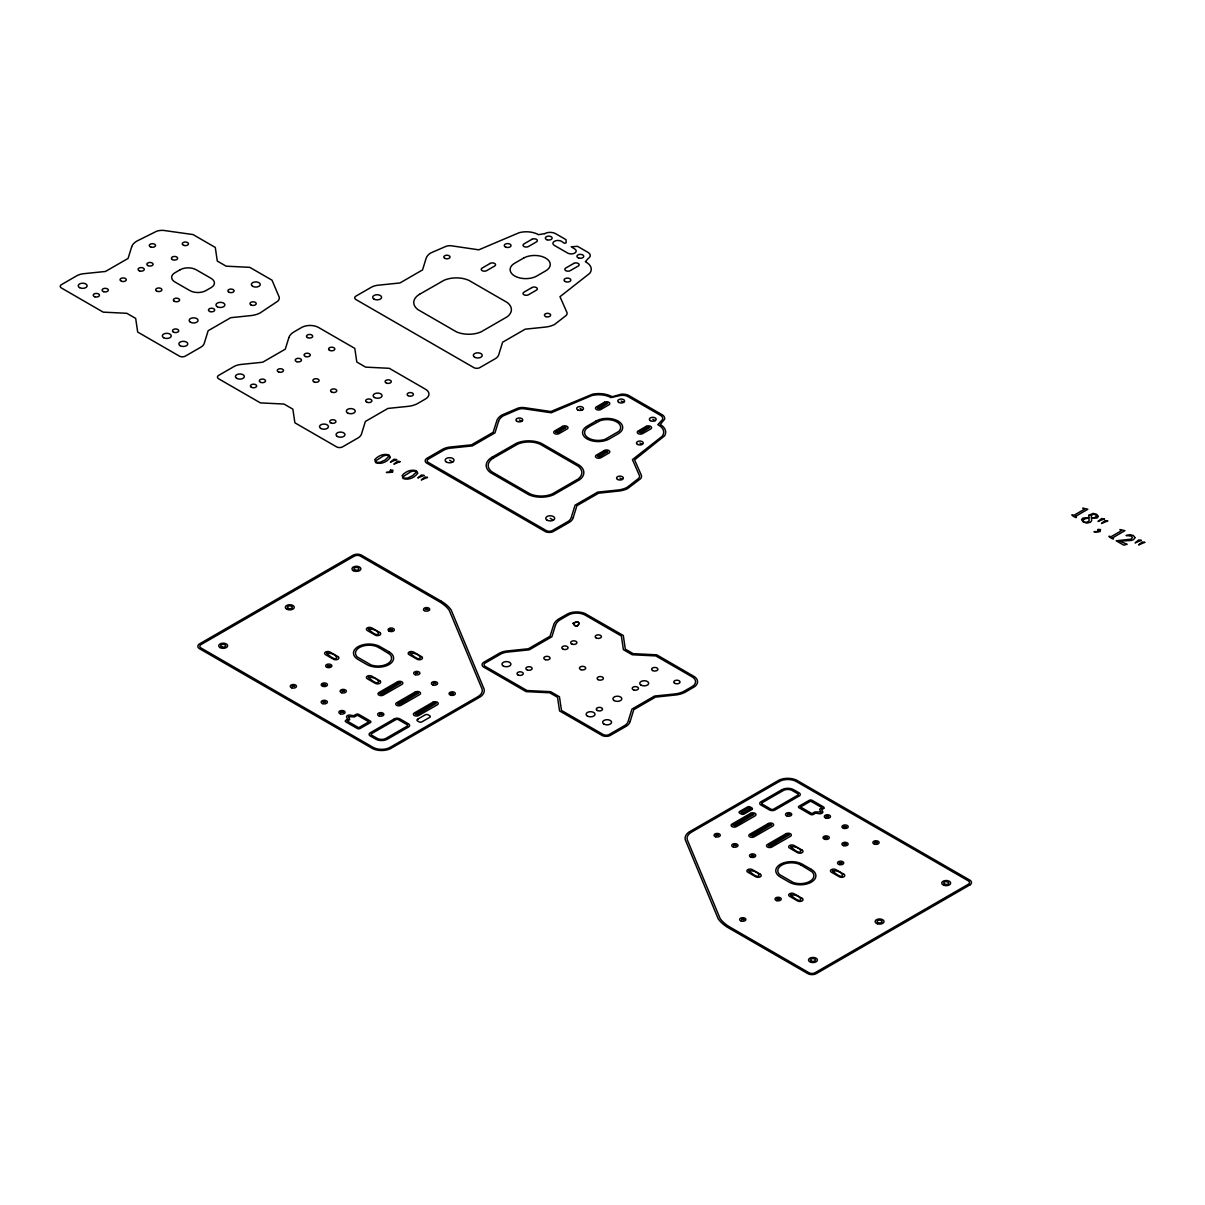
<?xml version="1.0" encoding="UTF-8"?>
<svg xmlns="http://www.w3.org/2000/svg" width="1205" height="1205" viewBox="0 0 1205 1205"><rect width="100%" height="100%" fill="white"/><g stroke="black" fill="none" stroke-linecap="round" stroke-linejoin="round"><path stroke-width="1.5" d="M621.193 401.024L623.603 402.41M652.794 419.265L655.189 420.65M580.087 408.48L582.497 409.881M639.885 443.018L642.295 444.404M519.34 419.958L521.75 421.343M619.988 478.069L622.383 479.454M449.586 460.235L452.734 462.057M550.218 518.346L553.381 520.168M440.759 600.903L361.108 554.948A6.191 3.585 0 0 0 353.562 554.948L199.111 644.118A6.191 3.585 0 0 0 199.111 648.471L373.038 748.832A14.083 8.134 0 0 0 390.179 748.832L480.268 696.867A17.021 9.821 0 0 0 484.079 689.049L451.137 609.956A47.221 27.263 0 0 0 440.774 600.903M1088.928 515.228L1088.883 517.532L1082.783 518.105L1081.578 519.747L1083.295 522.051L1086.97 523.06L1090.329 522.322L1091.64 520.726L1091.459 518.286L1097.348 517.939L1098.327 516.282L1096.671 514.339L1093.191 513.375L1088.928 515.228M544.675 233.65L538.484 234.674A17.141 9.896 0 0 0 519.159 232.701L478.807 249.827L451.257 245.775A7.366 4.248 0 0 0 445.564 246.543L430.697 252.975A18.858 10.89 0 0 0 426.118 258.352L422.548 269.905L399.955 282.964L379.033 285.118A13.511 7.802 0 0 0 371.682 287.046L355.942 296.114A4.202 2.425 0 0 0 355.942 299.548L473.866 367.63A4.202 2.425 0 0 0 479.801 367.63L495.526 358.563A13.511 7.802 0 0 0 498.87 354.3L502.606 342.235L525.199 329.176L545.217 327.112A18.858 10.89 0 0 0 554.541 324.476L565.642 315.876A7.366 4.248 0 0 0 566.998 312.592L559.979 296.686L589.652 273.399A17.141 9.896 0 0 0 586.233 262.238L585.359 261.741L588.01 258.668A7.697 4.443 0 0 0 588.01 252.372L577.541 246.332L571.215 246.769L574.725 248.983A5.001 2.892 0 0 1 574.725 253.065A5.001 2.892 0 0 1 567.645 253.065L554.375 245.413A5.001 2.892 0 0 1 554.375 241.316A5.001 2.892 0 0 1 561.455 241.316L564.392 243.274L566.139 242.853L566.049 239.69L555.565 233.65A7.697 4.443 0 0 0 544.675 233.65M1075.673 516.343C1079.349 520.424 1067.178 512.818 1073.881 515.348L1084.033 509.489L1082.828 508.118L1087.814 509.233L1075.673 516.343M1112.772 537.761C1116.448 541.843 1104.277 534.237 1110.98 536.767L1121.132 530.908L1119.927 529.537L1124.913 530.652L1112.772 537.761M292.288 686.127L294.487 686.293L292.288 686.127M326.63 653.155C339.78 666.034 339.915 652.553 326.63 653.155M323.241 684.591L325.455 684.756L323.241 684.591M327.655 665.687L329.869 665.868L327.655 665.687M323.196 701.928L325.41 702.093L323.196 701.928M342.115 691.007L344.329 691.173L342.115 691.007M340.894 712.14L343.094 712.306L340.894 712.14M348.561 716.674L349.736 719.656L347.281 721.087L358.698 727.7L368.866 721.84L357.433 715.228L354.511 716.9L348.561 716.674M368.414 629.04C381.382 641.798 382.03 628.558 368.414 629.04M368.414 677.285C381.382 690.058 382.03 676.803 368.414 677.285M390.149 629.628L392.348 629.793L390.149 629.628M380.057 693.643L382.045 694.231L400.813 682.919L398.825 682.678L380.057 693.643M379.665 714.234L381.865 714.399L379.665 714.234M397.755 703.856L399.729 704.443L418.496 693.131L416.508 692.89L397.861 703.705M410.197 653.155C423.166 665.928 423.814 652.688 410.197 653.155M425.516 609.203L427.73 609.369L425.516 609.203M415.68 672.993L417.894 673.158L415.8 672.842M415.439 714.068L417.427 714.655L436.18 703.343L434.207 703.102L415.439 714.068M433.423 683.235L435.623 683.401L433.423 683.235M451.107 693.447L453.321 693.613L451.107 693.447M555.731 432.113L557.794 432.715L565.958 427.519L563.895 427.263L555.731 432.113M597.514 407.983L599.578 408.6L607.742 403.389L605.678 403.133L597.514 407.983M597.514 456.243L599.578 456.846L607.742 451.649L605.678 451.378L597.514 456.243M573.173 623.407C577.933 631.601 583.054 617.578 573.173 623.407M639.298 432.113L641.376 432.715L649.525 427.519L647.462 427.263L639.298 432.113M716.086 835.065L718.301 835.231L716.086 835.065M733.182 825.154L735.171 825.741L753.923 814.429L751.935 814.188L733.182 825.154M733.77 845.277L735.984 845.443L733.77 845.277M750.866 835.366L752.854 835.954L771.622 824.642L769.634 824.401L750.866 835.366M751.513 855.505L753.712 855.671L751.513 855.505M748.938 870.733C761.891 883.506 762.539 870.251 748.938 870.733M741.678 919.31L743.877 919.475L741.678 919.31M768.564 845.579L770.537 846.166L789.305 834.854L787.317 834.613L768.564 845.579M787.528 814.279L789.742 814.444L787.528 814.279M777.044 898.885L779.258 899.051L777.044 898.885M790.721 846.603C803.69 859.376 804.338 846.136 790.721 846.603M790.721 894.863C803.69 907.621 804.338 894.381 790.721 894.863M820.846 811.989L814.851 811.944L811.929 813.616L800.497 807.004L810.664 801.144L822.081 807.742L819.626 809.188L820.846 811.989M826.299 816.372L828.513 816.538L826.299 816.372M825.079 837.505L827.278 837.671L825.079 837.505M832.504 870.733C845.473 883.506 846.121 870.251 832.504 870.733M843.997 826.585L846.196 826.75L843.997 826.585M839.524 862.81L841.738 862.976L839.524 862.81M843.952 843.907L846.151 844.087L843.952 843.907M874.905 842.385L877.12 842.551L874.905 842.385M1091.338 515.213L1091.384 517.804L1094.441 517.713L1097.092 515.876L1094.004 514.083L1091.338 515.213M573.279 517.442L572.767 518.828A15.575 8.992 0 0 1 569.438 522.277L553.05 531.691A6.191 3.585 0 0 1 545.504 531.691L426.45 462.961A6.191 3.585 0 0 1 426.45 458.608L442.777 449.149A15.545 8.977 0 0 1 450.369 447.01L471.441 444.841L493.146 432.309L497.078 419.927A20.907 12.08 0 0 1 501.672 415.138L517.954 408.164A9.414 5.438 0 0 1 524.085 407.591L550.836 411.523L592.574 394.186A19.129 11.041 0 0 1 610.89 396.068L612.155 396.716L621.298 394.186A9.7 5.603 0 0 1 628.468 395.3L662.705 415.062A9.7 5.603 0 0 1 664.618 419.204L660.235 424.476L661.379 425.214A19.129 11.041 0 0 1 664.633 435.788L634.583 459.873L641.391 475.312A9.414 5.438 0 0 1 640.412 478.852L627.519 488.673A20.892 12.065 0 0 1 620.048 490.917L598.614 493.191L576.894 505.723L573.279 517.442M630.17 721.373L629.658 722.759A15.575 8.992 0 0 1 626.329 726.208L609.926 735.622A6.191 3.585 0 0 1 602.38 735.622L559.557 710.935L557.538 697.288L549.721 692.785L526.103 691.625L483.326 666.892A6.191 3.585 0 0 1 483.326 662.524L499.081 653.396A15.484 8.932 0 0 1 507.245 650.941L528.332 648.772L550.037 636.24L553.969 623.859A20.847 12.035 0 0 1 559.256 618.647L568.158 613.616A14.008 8.089 0 0 1 585.208 613.616L623.301 635.502L625.305 649.134L633.122 653.652L656.755 654.827L694.667 676.803A14.008 8.089 0 0 1 694.667 686.654L685.223 692.197A20.907 12.08 0 0 1 676.924 694.848L655.49 697.123L633.785 709.655L630.17 721.373M131.661 246.859L128.092 258.412L105.498 271.456L84.576 273.61A13.511 7.802 0 0 0 76.683 275.84L61.485 284.606A4.202 2.425 0 0 0 61.485 288.04L103.208 312.14L126.826 313.3L135.668 318.406L137.686 332.053L179.394 356.123A4.202 2.425 0 0 0 185.344 356.123L201.069 347.055A13.511 7.802 0 0 0 204.413 342.807L208.149 330.727L230.742 317.683L250.761 315.62A18.858 10.89 0 0 0 260.084 312.969L277.783 301.175A11.342 6.552 0 0 0 279.259 297.274L272.014 280.178L249.766 267.344L226.133 266.169L217.292 261.063L215.288 247.432L193.026 234.568L163.428 230.396A11.342 6.552 0 0 0 156.65 231.24L136.903 241.075A18.858 10.89 0 0 0 131.661 246.859M288.869 337.611L285.284 349.164L262.705 362.223L241.783 364.377A13.511 7.802 0 0 0 233.875 366.606L218.677 375.373A4.202 2.425 0 0 0 218.677 378.807L260.416 402.892L284.019 404.052L292.86 409.158L294.894 422.804L336.587 446.874A4.202 2.425 0 0 0 342.536 446.874L358.277 437.807A13.511 7.802 0 0 0 361.621 433.559L365.356 421.479L387.935 408.435L407.953 406.371A18.858 10.89 0 0 0 417.276 403.735L425.455 399.006A12.02 6.944 0 0 0 425.455 389.2L389.275 368.308L365.642 367.133L356.8 362.027L354.797 348.396L318.587 327.489A12.02 6.944 0 0 0 301.596 327.489L294.095 331.827A18.858 10.89 0 0 0 288.869 337.611M498.569 421.298L494.984 432.851L472.405 445.91L451.483 448.064A13.511 7.802 0 0 0 444.118 449.992L428.393 459.06A4.202 2.425 0 0 0 428.393 462.494L546.302 530.577A4.202 2.425 0 0 0 552.251 530.577L567.977 521.509A13.511 7.802 0 0 0 571.321 517.246L575.056 505.181L597.65 492.122L617.653 490.058A18.858 10.89 0 0 0 626.992 487.423L638.093 478.822A7.366 4.248 0 0 0 639.433 475.538L632.429 459.632L662.102 436.346A17.141 9.896 0 0 0 658.668 425.184L657.794 424.687L662.449 419.626A7.697 4.443 0 0 0 660.461 415.318L628.016 396.596A7.697 4.443 0 0 0 620.575 395.436L610.935 397.62A17.141 9.896 0 0 0 591.61 395.647L551.257 412.773L523.693 408.721A7.366 4.248 0 0 0 518.014 409.489L503.133 415.921A18.858 10.89 0 0 0 498.569 421.298M555.46 625.229L551.875 636.782L529.281 649.841L508.374 651.995A13.511 7.802 0 0 0 500.467 654.225L485.269 662.991A4.202 2.425 0 0 0 485.269 666.425L526.992 690.525L550.61 691.67L559.451 696.776L561.485 710.423L603.178 734.508A4.202 2.425 0 0 0 609.128 734.508L624.853 725.44A13.511 7.802 0 0 0 628.197 721.177L631.947 709.112L654.526 696.053L674.544 693.99A18.858 10.89 0 0 0 683.868 691.354L692.047 686.639A12.02 6.944 0 0 0 692.047 676.818L655.866 655.927L632.233 654.767L623.392 649.661L621.388 636.029L585.178 615.122A12.02 6.944 0 0 0 568.188 615.122L560.687 619.445A18.858 10.89 0 0 0 555.46 625.229M573.324 623.181C576.427 631.646 584.124 618.21 573.324 623.181M389.11 456.108L385.238 459.888L380.193 462.298L376.291 462.358L376.096 460.611L383.356 455.942L386.76 455.053L389.11 456.108M416.493 471.908L412.607 475.704L407.561 478.114L403.66 478.174L403.464 476.412L410.724 471.757L414.143 470.869L416.493 471.908M1134.974 537.626L1133.649 539.599L1131.239 540.458L1119.641 541.12L1127.157 544.253L1123.783 545.172L1116.176 540.789L1131.149 539.162L1132.414 537.566L1131.405 536.074L1126.057 535.517L1129.974 534.659L1133.363 535.532L1134.974 537.626M396.581 459.617L390.42 462.148L394.08 459.195L396.581 459.617M423.964 475.433L417.804 477.948L421.449 474.996L423.964 475.433M1104.157 518.963L1097.996 521.479L1101.656 518.527L1104.157 518.963M1141.255 540.382L1135.095 542.898L1138.755 539.945L1141.255 540.382M400.075 461.636L393.899 464.151L397.56 461.184L400.075 461.636M427.444 477.436L421.283 479.967L424.928 476.999L427.444 477.436M1107.651 520.967L1101.475 523.497L1105.136 520.53L1107.651 520.967M1144.75 542.386L1138.574 544.916L1142.235 541.949L1144.75 542.386M390.556 470.131L390.074 470.733C396.611 473.61 376.954 472.104 392.529 472.27L392.905 470.191L390.556 470.131M1098.132 529.477L1097.65 530.08C1104.187 532.956 1084.545 531.435 1100.105 531.601L1100.496 529.537L1098.132 529.477M1084.274 518.918L1082.979 520.439L1083.958 521.84L1086.172 522.458L1089.064 521.087L1088.959 517.999L1084.274 518.918M390.269 457.433C387.136 461.982 381.006 464.648 375.659 462.69L374.77 459.662C378.144 455.641 384.003 453.201 389.125 455.023L390.269 457.433M417.653 473.234C414.505 477.783 408.375 480.449 403.042 478.49L402.154 475.478C405.528 471.441 411.387 469.016 416.508 470.839L417.653 473.234M588.643 426.932L586.398 428.619A13.632 7.878 0 0 0 588.567 438.123A13.632 7.878 0 0 0 605.031 439.373L618.858 431.375A13.632 7.878 0 0 0 616.689 421.886A13.632 7.878 0 0 0 600.241 420.635L588.643 426.932M419.536 294.306L417.954 295.346A20.349 11.749 0 0 0 417.954 309.64L456.379 331.827A20.349 11.749 0 0 0 481.157 331.827L507.185 316.795A20.349 11.749 0 0 0 507.185 302.485L468.775 280.313A20.349 11.749 0 0 0 443.997 280.313L419.536 294.306M491.986 457.252L490.405 458.292A20.349 11.749 0 0 0 490.405 472.586L528.829 494.773A20.349 11.749 0 0 0 553.592 494.773L579.635 479.741A20.349 11.749 0 0 0 579.635 465.431L541.211 443.259A20.349 11.749 0 0 0 516.433 443.259L491.986 457.252M493.432 458.036L491.986 458.985A18.361 10.604 0 0 0 491.986 471.893L530.034 493.869A18.361 10.604 0 0 0 552.387 493.869L578.054 479.048A18.361 10.604 0 0 0 578.054 466.139L540.006 444.163A18.361 10.604 0 0 0 517.653 444.163L493.432 458.036M371.697 733.574L371.486 733.709A1.928 1.115 0 0 0 371.486 735.065L377.752 738.65A6.326 3.66 0 0 0 385.464 738.65L407.23 726.118A1.928 1.115 0 0 0 407.23 724.762L398.283 719.596A1.928 1.115 0 0 0 395.933 719.596L371.697 733.574M762.343 802.59L762.147 802.726A1.928 1.115 0 0 0 762.147 804.081L771.08 809.248A1.928 1.115 0 0 0 773.429 809.248L797.876 795.134A1.928 1.115 0 0 0 797.876 793.779L791.61 790.194A6.326 3.66 0 0 0 783.898 790.194L762.343 802.59M970.251 884.726L815.8 973.896A6.191 3.585 0 0 1 808.269 973.896L728.603 927.94A47.221 27.263 0 0 1 718.24 918.888L685.284 839.795A17.021 9.821 0 0 1 689.094 831.977L779.183 780.012A14.083 8.134 0 0 1 796.324 780.012L970.251 880.373A6.191 3.585 0 0 1 970.251 884.726M750.429 808.736L742.657 813.209L741.09 812.306L748.817 807.817L750.429 808.721M418.225 718.888L417.382 719.385A2.094 1.205 0 0 0 417.382 720.846L419.25 721.931A2.094 1.205 0 0 0 421.795 721.931L429.839 717.276A2.094 1.205 0 0 0 429.839 715.815L428.167 714.836A2.094 1.205 0 0 0 425.214 714.836L418.225 718.888M751.98 809.459L744.148 814.008A2.094 1.205 0 0 1 741.196 814.008L739.524 813.029A2.094 1.205 0 0 1 739.524 811.567L747.567 806.913A2.094 1.205 0 0 1 750.113 806.913L751.98 807.998A2.094 1.205 0 0 1 751.98 809.459M347.658 719.249L345.715 720.364A2.094 1.205 0 0 0 345.715 721.825L357.448 728.588A2.094 1.205 0 0 0 359.979 728.588L370.251 722.684A2.094 1.205 0 0 0 370.583 721.223L358.924 714.429A2.094 1.205 0 0 0 355.972 714.429L353.788 715.695L349.646 715.047A3.133 1.808 0 0 0 346.513 716.855L347.658 719.249M823.648 808.48L821.705 809.594L822.849 811.989A3.133 1.808 0 0 1 819.731 813.797L815.574 813.149L813.405 814.414A2.094 1.205 0 0 1 810.453 814.414L798.779 807.621A2.094 1.205 0 0 1 799.111 806.16L809.383 800.256A2.094 1.205 0 0 1 811.929 800.256L823.648 807.019A2.094 1.205 0 0 1 823.648 808.48M180.163 269.739L174.936 272.752A11.327 6.537 0 0 0 174.936 281.985L189.893 290.616A11.327 6.537 0 0 0 205.889 290.616L211.116 287.603A11.327 6.537 0 0 0 211.116 278.37L196.159 269.739A11.327 6.537 0 0 0 180.163 269.739M490.134 263.443L482.166 268.052A3.178 1.838 0 0 0 482.166 270.643A3.178 1.838 0 0 0 486.669 270.643L494.622 266.049A3.178 1.838 0 0 0 494.622 263.443A3.178 1.838 0 0 0 490.134 263.443M531.917 239.328L523.964 243.922A3.178 1.838 0 0 0 523.964 246.513A3.178 1.838 0 0 0 528.453 246.513L536.406 241.919A3.178 1.838 0 0 0 536.406 239.328A3.178 1.838 0 0 0 531.917 239.328M523.557 258.111L514.701 263.217A15.635 9.022 0 0 0 514.701 275.99A15.635 9.022 0 0 0 536.827 275.99L545.669 270.884A15.635 9.022 0 0 0 545.669 258.111A15.635 9.022 0 0 0 523.557 258.111M531.917 287.573L523.964 292.167A3.178 1.838 0 0 0 523.964 294.758A3.178 1.838 0 0 0 528.453 294.758L536.406 290.164A3.178 1.838 0 0 0 536.406 287.573A3.178 1.838 0 0 0 531.917 287.573M573.701 263.443L565.748 268.052A3.178 1.838 0 0 0 565.748 270.643A3.178 1.838 0 0 0 570.236 270.643L578.204 266.049A3.178 1.838 0 0 0 578.204 263.443A3.178 1.838 0 0 0 573.701 263.443M562.569 426.389L554.616 430.998A3.178 1.838 0 0 0 554.616 433.589A3.178 1.838 0 0 0 559.105 433.589L567.073 428.995A3.178 1.838 0 0 0 567.073 426.389A3.178 1.838 0 0 0 562.569 426.389M604.368 402.274L596.4 406.868A3.178 1.838 0 0 0 596.4 409.459A3.178 1.838 0 0 0 600.903 409.459L608.856 404.865A3.178 1.838 0 0 0 608.856 402.274A3.178 1.838 0 0 0 604.368 402.274M354.36 556.077L201.054 644.57A4.202 2.425 0 0 0 201.054 648.004L373.053 747.311A12.095 6.974 0 0 0 390.164 747.311L477.888 696.671A15.032 8.676 0 0 0 481.864 688.492L449.239 610.332A45.082 26.028 0 0 0 439.343 601.702L360.31 556.077A4.202 2.425 0 0 0 354.36 556.077M595.993 421.057L587.151 426.163A15.635 9.022 0 0 0 587.151 438.936A15.635 9.022 0 0 0 609.263 438.936L618.105 433.83A15.635 9.022 0 0 0 618.105 421.057A15.635 9.022 0 0 0 595.993 421.057M604.368 450.519L596.4 455.113A3.178 1.838 0 0 0 596.4 457.704A3.178 1.838 0 0 0 600.903 457.704L608.856 453.11A3.178 1.838 0 0 0 608.856 450.519A3.178 1.838 0 0 0 604.368 450.519M646.151 426.389L638.183 430.998A3.178 1.838 0 0 0 638.183 433.589A3.178 1.838 0 0 0 642.687 433.589L650.64 428.995A3.178 1.838 0 0 0 650.64 426.389A3.178 1.838 0 0 0 646.151 426.389M397.514 681.819L378.927 692.544A3.133 1.808 0 0 0 378.927 695.089A3.133 1.808 0 0 0 383.356 695.089L401.928 684.365A3.133 1.808 0 0 0 401.928 681.819A3.133 1.808 0 0 0 397.514 681.819M415.198 692.032L396.626 702.756A3.133 1.808 0 0 0 396.626 705.302A3.133 1.808 0 0 0 401.039 705.302L419.626 694.577A3.133 1.808 0 0 0 419.626 692.032A3.133 1.808 0 0 0 415.198 692.032M394.336 718.888L370.251 732.791A3.916 2.259 0 0 0 370.251 735.984L375.719 739.147A8.315 4.805 0 0 0 387.483 739.147L408.465 727.037A3.916 2.259 0 0 0 408.465 723.844L399.879 718.888A3.916 2.259 0 0 0 394.336 718.888M432.881 702.244L414.309 712.968A3.133 1.808 0 0 0 414.309 715.514A3.133 1.808 0 0 0 418.738 715.514L437.31 704.789A3.133 1.808 0 0 0 437.31 702.244A3.133 1.808 0 0 0 432.881 702.244M779.213 781.533L691.474 832.173A15.032 8.676 0 0 0 687.498 840.337L720.123 918.511A45.082 26.028 0 0 0 730.034 927.142L809.067 972.766A4.202 2.425 0 0 0 815.002 972.766L968.308 884.274A4.202 2.425 0 0 0 968.308 880.84L796.309 781.533A12.095 6.974 0 0 0 779.213 781.533M781.879 789.697L760.897 801.807A3.916 2.259 0 0 0 760.897 805L769.483 809.956A3.916 2.259 0 0 0 775.026 809.956L799.111 796.053A3.916 2.259 0 0 0 799.111 792.845L793.643 789.697A8.315 4.805 0 0 0 781.879 789.697M750.625 813.33L732.053 824.054A3.133 1.808 0 0 0 732.053 826.6A3.133 1.808 0 0 0 736.481 826.6L755.053 815.875A3.133 1.808 0 0 0 755.053 813.33A3.133 1.808 0 0 0 750.625 813.33M768.323 823.542L749.736 834.267A3.133 1.808 0 0 0 749.736 836.812A3.133 1.808 0 0 0 754.164 836.812L772.736 826.088A3.133 1.808 0 0 0 772.736 823.542A3.133 1.808 0 0 0 768.323 823.542M786.006 833.755L767.434 844.479A3.133 1.808 0 0 0 767.434 847.025A3.133 1.808 0 0 0 771.863 847.025L790.435 836.3A3.133 1.808 0 0 0 790.435 833.755A3.133 1.808 0 0 0 786.006 833.755M378.852 647.552L375.93 646.257A13.632 7.878 0 0 0 359.467 647.507A13.632 7.878 0 0 0 357.298 657.011L371.14 664.994A13.632 7.878 0 0 0 387.603 663.744A13.632 7.878 0 0 0 389.757 654.24L378.852 647.552M801.159 865.145L798.222 863.849A13.632 7.878 0 0 0 781.774 865.1A13.632 7.878 0 0 0 779.605 874.604L793.432 882.587A13.632 7.878 0 0 0 809.896 881.337A13.632 7.878 0 0 0 812.065 871.833L801.159 865.145M802.063 850.082L794.095 845.488A3.178 1.838 0 0 0 789.606 845.488A3.178 1.838 0 0 0 789.606 848.079L797.559 852.673A3.178 1.838 0 0 0 802.063 852.673A3.178 1.838 0 0 0 802.063 850.082M843.846 874.212L835.878 869.618A3.178 1.838 0 0 0 831.39 869.618A3.178 1.838 0 0 0 831.39 872.209L839.358 876.803A3.178 1.838 0 0 0 843.846 876.803A3.178 1.838 0 0 0 843.846 874.212M811.311 869.392L802.47 864.286A15.635 9.022 0 0 0 780.358 864.286A15.635 9.022 0 0 0 780.358 877.044L789.2 882.15A15.635 9.022 0 0 0 811.311 882.15A15.635 9.022 0 0 0 811.311 869.392M379.756 632.505L371.803 627.91A3.178 1.838 0 0 0 367.299 627.91A3.178 1.838 0 0 0 367.299 630.516L375.267 635.11A3.178 1.838 0 0 0 379.756 635.11A3.178 1.838 0 0 0 379.756 632.505M421.539 656.635L413.586 652.041A3.178 1.838 0 0 0 409.098 652.041A3.178 1.838 0 0 0 409.098 654.631L417.05 659.225A3.178 1.838 0 0 0 421.539 659.225A3.178 1.838 0 0 0 421.539 656.635M389.019 651.8L380.162 646.693A15.635 9.022 0 0 0 358.051 646.693A15.635 9.022 0 0 0 358.051 659.451L366.892 664.558A15.635 9.022 0 0 0 389.019 664.558A15.635 9.022 0 0 0 389.019 651.8M760.28 874.212L752.312 869.618A3.178 1.838 0 0 0 747.823 869.618A3.178 1.838 0 0 0 747.823 872.209L755.776 876.803A3.178 1.838 0 0 0 760.265 876.803A3.178 1.838 0 0 0 760.265 874.212M802.063 898.327L794.095 893.733A3.178 1.838 0 0 0 789.606 893.733A3.178 1.838 0 0 0 789.606 896.324L797.559 900.933A3.178 1.838 0 0 0 802.063 900.933A3.178 1.838 0 0 0 802.063 898.327M337.972 656.635L330.004 652.041A3.178 1.838 0 0 0 325.516 652.041A3.178 1.838 0 0 0 325.516 654.631L333.484 659.225A3.178 1.838 0 0 0 337.972 659.225A3.178 1.838 0 0 0 337.972 656.635M379.756 680.765L371.803 676.171A3.178 1.838 0 0 0 367.299 676.171A3.178 1.838 0 0 0 367.299 678.761L375.267 683.356A3.178 1.838 0 0 0 379.756 683.356A3.178 1.838 0 0 0 379.756 680.765M252.643 286.308A4.458 2.576 0 0 0 260.099 285.163A4.458 2.576 0 0 0 254.632 282A4.458 2.576 0 0 0 252.643 286.308M210.001 311.583A3.133 1.808 0 0 0 214.701 310.016A3.133 1.808 0 0 0 210.001 308.465A3.133 1.808 0 0 0 210.001 311.583M103.645 291.685A3.133 1.808 0 0 0 108.345 290.119A3.133 1.808 0 0 0 103.645 288.567A3.133 1.808 0 0 0 103.645 291.685M79.515 287.603A4.458 2.576 0 0 0 86.986 286.459A4.458 2.576 0 0 0 81.518 283.296A4.458 2.576 0 0 0 79.515 287.603M180.163 345.715A4.458 2.576 0 0 0 187.634 344.555A4.458 2.576 0 0 0 182.166 341.407A4.458 2.576 0 0 0 180.163 345.715M94.788 296.791A3.133 1.808 0 0 0 99.488 295.225A3.133 1.808 0 0 0 94.788 293.659A3.133 1.808 0 0 0 94.788 296.791M163.624 337.701A4.458 2.576 0 0 0 171.095 336.557A4.458 2.576 0 0 0 165.627 333.393A4.458 2.576 0 0 0 163.624 337.701M173.415 332.053A3.133 1.808 0 0 0 178.641 331.239A3.133 1.808 0 0 0 174.815 329.025A3.133 1.808 0 0 0 173.415 332.053M150.851 247.055A3.133 1.808 0 0 0 155.535 245.489A3.133 1.808 0 0 0 150.851 243.922A3.133 1.808 0 0 0 150.851 247.055M228.784 292.137A3.133 1.808 0 0 0 234.011 291.324A3.133 1.808 0 0 0 230.185 289.125A3.133 1.808 0 0 0 228.784 292.137M121.6 281.307A3.133 1.808 0 0 0 126.299 279.741A3.133 1.808 0 0 0 121.6 278.174A3.133 1.808 0 0 0 121.6 281.307M139.599 270.929A3.133 1.808 0 0 0 144.284 269.378A3.133 1.808 0 0 0 139.599 267.811A3.133 1.808 0 0 0 139.599 270.929M250.896 304.91A3.133 1.808 0 0 0 256.123 304.097A3.133 1.808 0 0 0 252.297 301.883A3.133 1.808 0 0 0 250.896 304.91M190.435 322.217A4.458 2.576 0 0 0 197.906 321.072A4.458 2.576 0 0 0 192.439 317.909A4.458 2.576 0 0 0 190.435 322.217M156.575 291.038A3.133 1.808 0 0 0 161.801 290.224A3.133 1.808 0 0 0 157.976 288.025A3.133 1.808 0 0 0 156.575 291.038M147.778 265.537A3.133 1.808 0 0 0 153.005 264.723A3.133 1.808 0 0 0 149.179 262.509A3.133 1.808 0 0 0 147.778 265.537M217.262 306.733A4.458 2.576 0 0 0 224.732 305.588A4.458 2.576 0 0 0 219.265 302.425A4.458 2.576 0 0 0 217.262 306.733M174.258 301.25A3.133 1.808 0 0 0 179.5 300.437A3.133 1.808 0 0 0 175.674 298.238A3.133 1.808 0 0 0 174.258 301.25M183.808 245.398A3.133 1.808 0 0 0 188.492 243.832A3.133 1.808 0 0 0 183.808 242.265A3.133 1.808 0 0 0 183.808 245.398M172.315 259.542A3.133 1.808 0 0 0 177.542 258.729A3.133 1.808 0 0 0 173.716 256.514A3.133 1.808 0 0 0 172.315 259.542M474.619 357.222A4.458 2.576 0 0 0 482.09 356.062A4.458 2.576 0 0 0 476.623 352.899A4.458 2.576 0 0 0 474.619 357.222M505.949 247.236A3.404 1.958 0 0 0 511.041 245.534A3.404 1.958 0 0 0 505.949 243.847A3.404 1.958 0 0 0 505.949 247.236M545.97 316.674A3.133 1.808 0 0 0 550.655 315.108A3.133 1.808 0 0 0 545.97 313.556A3.133 1.808 0 0 0 545.97 316.674M373.987 299.111A4.458 2.576 0 0 0 381.443 297.951A4.458 2.576 0 0 0 375.975 294.803A4.458 2.576 0 0 0 373.987 299.111M444.69 258.292A3.133 1.808 0 0 0 449.932 257.493A3.133 1.808 0 0 0 446.091 255.279A3.133 1.808 0 0 0 444.69 258.292M565.04 281.458A3.404 1.958 0 0 0 570.733 280.569A3.404 1.958 0 0 0 566.561 278.174A3.404 1.958 0 0 0 565.04 281.458M547.055 239.78A3.404 1.958 0 0 0 552.146 238.078A3.404 1.958 0 0 0 547.055 236.376A3.404 1.958 0 0 0 547.055 239.78M578.641 258.021A3.404 1.958 0 0 0 583.747 256.319A3.404 1.958 0 0 0 578.641 254.617A3.404 1.958 0 0 0 578.641 258.021M874.438 844.118A3.133 1.808 0 0 0 879.123 842.551A3.133 1.808 0 0 0 874.438 840.985A3.133 1.808 0 0 0 874.438 844.118M877.345 923.768A4.458 2.576 0 0 0 884.033 921.539A4.458 2.576 0 0 0 877.345 919.31A4.458 2.576 0 0 0 877.345 923.768M839.057 864.542A3.133 1.808 0 0 0 843.741 862.976A3.133 1.808 0 0 0 839.057 861.409A3.133 1.808 0 0 0 839.057 864.542M776.577 900.617A3.133 1.808 0 0 0 781.262 899.051A3.133 1.808 0 0 0 776.577 897.484A3.133 1.808 0 0 0 776.577 900.617M810.724 962.238A4.458 2.576 0 0 0 817.412 960.008A4.458 2.576 0 0 0 810.724 957.779A4.458 2.576 0 0 0 810.724 962.238M741.196 921.042A3.133 1.808 0 0 0 745.88 919.475A3.133 1.808 0 0 0 741.196 917.909A3.133 1.808 0 0 0 741.196 921.042M943.952 885.314A4.458 2.576 0 0 0 950.655 883.084A4.458 2.576 0 0 0 943.952 880.855A4.458 2.576 0 0 0 943.952 885.314M824.597 839.237A3.133 1.808 0 0 0 829.281 837.671A3.133 1.808 0 0 0 824.597 836.104A3.133 1.808 0 0 0 824.597 839.237M751.031 857.237A3.133 1.808 0 0 0 755.716 855.671A3.133 1.808 0 0 0 751.031 854.119A3.133 1.808 0 0 0 751.031 857.237M787.061 816.011A3.133 1.808 0 0 0 791.745 814.444A3.133 1.808 0 0 0 787.061 812.878A3.133 1.808 0 0 0 787.061 816.011M843.515 828.317A3.133 1.808 0 0 0 848.2 826.75A3.133 1.808 0 0 0 843.515 825.184A3.133 1.808 0 0 0 843.515 828.317M825.832 818.09A3.133 1.808 0 0 0 830.516 816.538A3.133 1.808 0 0 0 825.832 814.972A3.133 1.808 0 0 0 825.832 818.09M843.47 845.639A3.133 1.808 0 0 0 848.154 844.087A3.133 1.808 0 0 0 843.47 842.521A3.133 1.808 0 0 0 843.47 845.639M715.604 836.782A3.133 1.808 0 0 0 720.289 835.231A3.133 1.808 0 0 0 715.604 833.664A3.133 1.808 0 0 0 715.604 836.782M733.303 847.01A3.133 1.808 0 0 0 737.987 845.443A3.133 1.808 0 0 0 733.303 843.877A3.133 1.808 0 0 0 733.303 847.01M811.718 961.244A2.455 1.416 0 0 0 815.408 960.008A2.455 1.416 0 0 0 811.718 958.773A2.455 1.416 0 0 0 811.718 961.244M878.34 922.774A2.455 1.416 0 0 0 882.03 921.539A2.455 1.416 0 0 0 878.34 920.319A2.455 1.416 0 0 0 878.34 922.774M944.961 884.304A2.455 1.416 0 0 0 948.651 883.084A2.455 1.416 0 0 0 944.961 881.849A2.455 1.416 0 0 0 944.961 884.304M286.639 609.128A4.458 2.576 0 0 0 294.11 607.968A4.458 2.576 0 0 0 288.643 604.805A4.458 2.576 0 0 0 286.639 609.128M327.188 667.419A3.133 1.808 0 0 0 331.872 665.868A3.133 1.808 0 0 0 327.188 664.301A3.133 1.808 0 0 0 327.188 667.419M389.019 631.074A3.133 1.808 0 0 0 394.246 630.26A3.133 1.808 0 0 0 390.42 628.046A3.133 1.808 0 0 0 389.019 631.074M353.261 570.658A4.458 2.576 0 0 0 360.732 569.498A4.458 2.576 0 0 0 355.264 566.35A4.458 2.576 0 0 0 353.261 570.658M424.401 610.634A3.133 1.808 0 0 0 429.628 609.835A3.133 1.808 0 0 0 425.802 607.621A3.133 1.808 0 0 0 424.401 610.634M291.806 687.859A3.133 1.808 0 0 0 296.49 686.293A3.133 1.808 0 0 0 291.806 684.726A3.133 1.808 0 0 0 291.806 687.859M220.018 647.582A4.458 2.576 0 0 0 227.489 646.422A4.458 2.576 0 0 0 222.021 643.274A4.458 2.576 0 0 0 220.018 647.582M341.648 692.739A3.133 1.808 0 0 0 346.332 691.173A3.133 1.808 0 0 0 341.648 689.606A3.133 1.808 0 0 0 341.648 692.739M415.213 674.725A3.133 1.808 0 0 0 419.897 673.158A3.133 1.808 0 0 0 415.213 671.607A3.133 1.808 0 0 0 415.213 674.725M379.183 715.966A3.133 1.808 0 0 0 383.868 714.399A3.133 1.808 0 0 0 379.183 712.833A3.133 1.808 0 0 0 379.183 715.966M322.714 703.66A3.133 1.808 0 0 0 327.414 702.093A3.133 1.808 0 0 0 322.714 700.527A3.133 1.808 0 0 0 322.714 703.66M340.413 713.872A3.133 1.808 0 0 0 345.097 712.306A3.133 1.808 0 0 0 340.413 710.739A3.133 1.808 0 0 0 340.413 713.872M322.774 686.323A3.133 1.808 0 0 0 327.459 684.756A3.133 1.808 0 0 0 322.774 683.19A3.133 1.808 0 0 0 322.774 686.323M450.625 695.18A3.133 1.808 0 0 0 455.324 693.613A3.133 1.808 0 0 0 450.625 692.047A3.133 1.808 0 0 0 450.625 695.18M432.941 684.967A3.133 1.808 0 0 0 437.626 683.401A3.133 1.808 0 0 0 432.941 681.834A3.133 1.808 0 0 0 432.941 684.967M288.055 608.299A2.455 1.416 0 0 0 292.167 607.666A2.455 1.416 0 0 0 289.155 605.934A2.455 1.416 0 0 0 288.055 608.299M354.677 569.845A2.455 1.416 0 0 0 358.789 569.212A2.455 1.416 0 0 0 355.776 567.465A2.455 1.416 0 0 0 354.677 569.845M221.946 646.995A2.455 1.416 0 0 0 225.636 645.76A2.455 1.416 0 0 0 221.946 644.539A2.455 1.416 0 0 0 221.946 646.995M367.194 402.35A3.133 1.808 0 0 0 371.893 400.783A3.133 1.808 0 0 0 367.194 399.217A3.133 1.808 0 0 0 367.194 402.35M314.415 382.075A3.133 1.808 0 0 0 319.114 380.524A3.133 1.808 0 0 0 314.415 378.957A3.133 1.808 0 0 0 314.415 382.075M408.088 395.662A3.133 1.808 0 0 0 413.315 394.848A3.133 1.808 0 0 0 409.489 392.634A3.133 1.808 0 0 0 408.088 395.662M305.618 356.575A3.133 1.808 0 0 0 310.318 355.008A3.133 1.808 0 0 0 305.618 353.457A3.133 1.808 0 0 0 305.618 356.575M296.791 361.696A3.133 1.808 0 0 0 301.476 360.129A3.133 1.808 0 0 0 296.791 358.563A3.133 1.808 0 0 0 296.791 361.696M332.113 392.303A3.133 1.808 0 0 0 336.798 390.736A3.133 1.808 0 0 0 332.113 389.17A3.133 1.808 0 0 0 332.113 392.303M331.255 423.091A3.133 1.808 0 0 0 335.939 421.539A3.133 1.808 0 0 0 331.255 419.973A3.133 1.808 0 0 0 331.255 423.091M260.837 382.437A3.133 1.808 0 0 0 265.537 380.885A3.133 1.808 0 0 0 260.837 379.319A3.133 1.808 0 0 0 260.837 382.437M251.333 387.257A3.133 1.808 0 0 0 256.575 386.444A3.133 1.808 0 0 0 252.734 384.229A3.133 1.808 0 0 0 251.333 387.257M320.816 428.468A4.458 2.576 0 0 0 328.287 427.308A4.458 2.576 0 0 0 322.82 424.145A4.458 2.576 0 0 0 320.816 428.468M347.627 412.984A4.458 2.576 0 0 0 355.098 411.824A4.458 2.576 0 0 0 349.631 408.676A4.458 2.576 0 0 0 347.627 412.984M278.807 372.059A3.133 1.808 0 0 0 283.491 370.492A3.133 1.808 0 0 0 278.807 368.941A3.133 1.808 0 0 0 278.807 372.059M374.454 397.499A4.458 2.576 0 0 0 381.925 396.34A4.458 2.576 0 0 0 376.457 393.176A4.458 2.576 0 0 0 374.454 397.499M236.722 378.37A4.458 2.576 0 0 0 244.178 377.21A4.458 2.576 0 0 0 238.71 374.047A4.458 2.576 0 0 0 236.722 378.37M307.396 337.521A3.133 1.808 0 0 0 312.622 336.722A3.133 1.808 0 0 0 308.796 334.508A3.133 1.808 0 0 0 307.396 337.521M337.355 436.466A4.458 2.576 0 0 0 344.826 435.306A4.458 2.576 0 0 0 339.358 432.158A4.458 2.576 0 0 0 337.355 436.466M386.624 383.175A3.133 1.808 0 0 0 391.309 381.624A3.133 1.808 0 0 0 386.624 380.057A3.133 1.808 0 0 0 386.624 383.175M329.507 350.294A3.133 1.808 0 0 0 334.734 349.48A3.133 1.808 0 0 0 330.908 347.266A3.133 1.808 0 0 0 329.507 350.294M596.098 637.912A3.133 1.808 0 0 0 601.325 637.099A3.133 1.808 0 0 0 597.499 634.899A3.133 1.808 0 0 0 596.098 637.912M633.785 689.968A3.133 1.808 0 0 0 638.484 688.401A3.133 1.808 0 0 0 633.785 686.835A3.133 1.808 0 0 0 633.785 689.968M581.006 669.709A3.133 1.808 0 0 0 585.705 668.142A3.133 1.808 0 0 0 581.006 666.576A3.133 1.808 0 0 0 581.006 669.709M572.209 644.208A3.133 1.808 0 0 0 576.909 642.642A3.133 1.808 0 0 0 572.209 641.075A3.133 1.808 0 0 0 572.209 644.208M674.68 683.28A3.133 1.808 0 0 0 679.906 682.482A3.133 1.808 0 0 0 676.08 680.268A3.133 1.808 0 0 0 674.68 683.28M598.057 679.635A3.133 1.808 0 0 0 603.283 678.822A3.133 1.808 0 0 0 599.457 676.608A3.133 1.808 0 0 0 598.057 679.635M597.198 710.438A3.133 1.808 0 0 0 602.425 709.625A3.133 1.808 0 0 0 598.599 707.41A3.133 1.808 0 0 0 597.198 710.438M563.383 649.314A3.133 1.808 0 0 0 568.067 647.748A3.133 1.808 0 0 0 563.383 646.181A3.133 1.808 0 0 0 563.383 649.314M517.924 674.875A3.133 1.808 0 0 0 523.166 674.077A3.133 1.808 0 0 0 519.325 671.863A3.133 1.808 0 0 0 517.924 674.875M527.429 670.07A3.133 1.808 0 0 0 532.128 668.504A3.133 1.808 0 0 0 527.429 666.937A3.133 1.808 0 0 0 527.429 670.07M587.407 716.086A4.458 2.576 0 0 0 594.878 714.927A4.458 2.576 0 0 0 589.411 711.778A4.458 2.576 0 0 0 587.407 716.086M545.383 659.692A3.133 1.808 0 0 0 550.082 658.126A3.133 1.808 0 0 0 545.383 656.559A3.133 1.808 0 0 0 545.383 659.692M614.219 700.602A4.458 2.576 0 0 0 621.69 699.442A4.458 2.576 0 0 0 616.222 696.294A4.458 2.576 0 0 0 614.219 700.602M503.298 665.988A4.458 2.576 0 0 0 510.769 664.829A4.458 2.576 0 0 0 505.302 661.681A4.458 2.576 0 0 0 503.298 665.988M641.045 685.118A4.458 2.576 0 0 0 648.516 683.958A4.458 2.576 0 0 0 643.048 680.81A4.458 2.576 0 0 0 641.045 685.118M603.946 724.085A4.458 2.576 0 0 0 611.417 722.94A4.458 2.576 0 0 0 605.949 719.777A4.458 2.576 0 0 0 603.946 724.085M652.568 670.522A3.133 1.808 0 0 0 657.794 669.709A3.133 1.808 0 0 0 653.969 667.495A3.133 1.808 0 0 0 652.568 670.522M618.798 402.41A3.404 1.958 0 0 0 624.476 401.536A3.404 1.958 0 0 0 620.319 399.126A3.404 1.958 0 0 0 618.798 402.41M577.692 409.881A3.404 1.958 0 0 0 583.371 408.992A3.404 1.958 0 0 0 579.213 406.597A3.404 1.958 0 0 0 577.692 409.881M446.422 462.057A4.458 2.576 0 0 0 453.893 460.897A4.458 2.576 0 0 0 448.426 457.749A4.458 2.576 0 0 0 446.422 462.057M516.945 421.343A3.404 1.958 0 0 0 522.624 420.47A3.404 1.958 0 0 0 518.466 418.06A3.404 1.958 0 0 0 516.945 421.343M617.578 479.454A3.404 1.958 0 0 0 623.256 478.566A3.404 1.958 0 0 0 619.099 476.171A3.404 1.958 0 0 0 617.578 479.454M547.07 520.168A4.458 2.576 0 0 0 554.541 519.009A4.458 2.576 0 0 0 549.073 515.845A4.458 2.576 0 0 0 547.07 520.168M637.49 444.404A3.404 1.958 0 0 0 643.169 443.515A3.404 1.958 0 0 0 639.012 441.12A3.404 1.958 0 0 0 637.49 444.404M650.384 420.65A3.404 1.958 0 0 0 656.062 419.762A3.404 1.958 0 0 0 651.905 417.367A3.404 1.958 0 0 0 650.384 420.65"/></g></svg>
